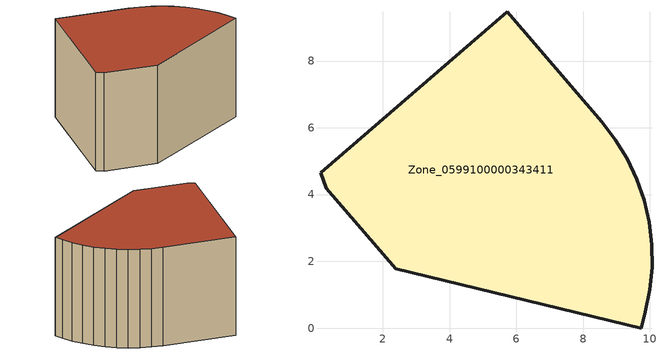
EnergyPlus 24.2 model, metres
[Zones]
Zone_0599100000343411
 floor ground (C_G): 2.38,1.77 0.3,4.2 0.13,4.65 5.72,9.47 8.55,6.18 8.96,5.65 9.31,5.07 9.6,4.46 9.82,3.83 9.97,3.17 10.05,2.5 10.06,1.82 10,1.15 9.86,0.49 9.74,0 z0
 wall outside (C_F): 2.38,1.77 9.74,0 9.86,0.49 10,1.15 10.06,1.82 10.05,2.5 9.97,3.17 9.82,3.83 9.6,4.46 9.31,5.07 8.96,5.65 8.55,6.18 5.72,9.47 0.13,4.65 0.3,4.2 2.38,1.77 z0:6.25
 roof outside (C_R): 0.3,4.2 2.38,1.77 9.74,0 9.86,0.49 10,1.15 10.06,1.82 10.05,2.5 9.97,3.17 9.82,3.83 9.6,4.46 9.31,5.07 8.96,5.65 8.55,6.18 5.72,9.47 0.13,4.65 z6.25
[BUILDING]
Pand.0599100000343411: North Axis=0; Terrain=City; Loads Convergence Tolerance Value=0.04; Temperature Convergence Tolerance Value=0.4; Solar Distribution=FullExterior; Maximum Number of Warmup Days=25; Minimum Number of Warmup Days=1
[Site:Location]
Rotterdam.The.Hague.AP_ZH_NLD Design_Conditions: Latitude=51.96; Longitude=4.45; Time Zone=1; Elevation=-4.5
[SITE:GROUNDTEMPERATURE:BUILDINGSURFACE]
18, 18, 18, 18, 18, 18, 18, 18, 18, 18, 18, 18
[MATERIAL] Thermal Absorptance=0.9; Solar Absorptance=0.7; Visible Absorptance=0.7
Name | Roughness | Thickness | Conductivity | Density | Specific Heat
G.TI.1992-2005 | MediumSmooth | 0.15 | 0.06 | 540 | 1210
F.TI.1992-2005 | Rough | 0.3 | 0.12 | 1920 | 840
R.TI.1992-2005 | MediumRough | 0.2 | 0.08 | 1500 | 1000
[CONSTRUCTION]
C_G: G.TI.1992-2005
C_F: F.TI.1992-2005
C_R: R.TI.1992-2005
[ZONE]
Zone_0599100000343411: Type=1; Multiplier=1; Ceiling Height=Autocalculate; Volume=Autocalculate; Floor Area=autocalculate; Part of Total Floor Area=Yes
[ZONEINFILTRATION:DESIGNFLOWRATE]
Infil_Zone_0599100000343411: Zone or ZoneList or Space or SpaceList=Zone_0599100000343411; Schedule=AlwaysOn; Design Flow Rate Calculation Method=Flow/Area; Flow Rate per Floor Area=0.0015; Constant Term Coefficient=1; Temperature Term Coefficient=0; Velocity Term Coefficient=0; Velocity Squared Term Coefficient=0
[HVACTEMPLATE:ZONE:IDEALLOADSAIRSYSTEM]
Zone_0599100000343411: Maximum Heating Supply Air Temperature=50; Minimum Cooling Supply Air Temperature=13; Maximum Heating Supply Air Humidity Ratio=0.0156; Minimum Cooling Supply Air Humidity Ratio=0.0077; Heating Limit=NoLimit; Cooling Limit=NoLimit; Dehumidification Control Type=ConstantSensibleHeatRatio; Cooling Sensible Heat Ratio=0.7; Dehumidification Setpoint=60; Humidification Control Type=None; Humidification Setpoint=30; Outdoor Air Method=None; Outdoor Air Flow Rate per Person=0.00944; Outdoor Air Flow Rate per Zone Floor Area=0; Outdoor Air Flow Rate per Zone=0; Demand Controlled Ventilation Type=None; Outdoor Air Economizer Type=NoEconomizer; Heat Recovery Type=None; Sensible Heat Recovery Effectiveness=0.7; Latent Heat Recovery Effectiveness=0.65
[ZONECONTROL:THERMOSTAT]
ThermostatControl_Zone_0599100000343411: Zone or ZoneList=Zone_0599100000343411; Control Type Schedule=DualSetpointControlType; Control 1=Thermostat_Zone_0599100000343411; Temperature Difference Between Cutout And Setpoint=0
[THERMOSTATSETPOINT:DUALSETPOINT]
Thermostat_Zone_0599100000343411: Heating Setpoint Temperature Schedule=HeatingSetpoint_Zone_0599100000343411; Cooling Setpoint Temperature Schedule=CoolingSetpoint_Zone_0599100000343411
[SCHEDULE:COMPACT]
HeatingSetpoint_Zone_0599100000343411: Through: 12/31, For: AllDays, Until: 24:00, 21
CoolingSetpoint_Zone_0599100000343411: Through: 12/31, For: AllDays, Until: 24:00, 24
DualSetpointControlType: Through: 12/31, For: AllDays, Until: 24:00, 4
AlwaysOn: Through: 12/31, For: AllDays, Until: 24:00, 1
